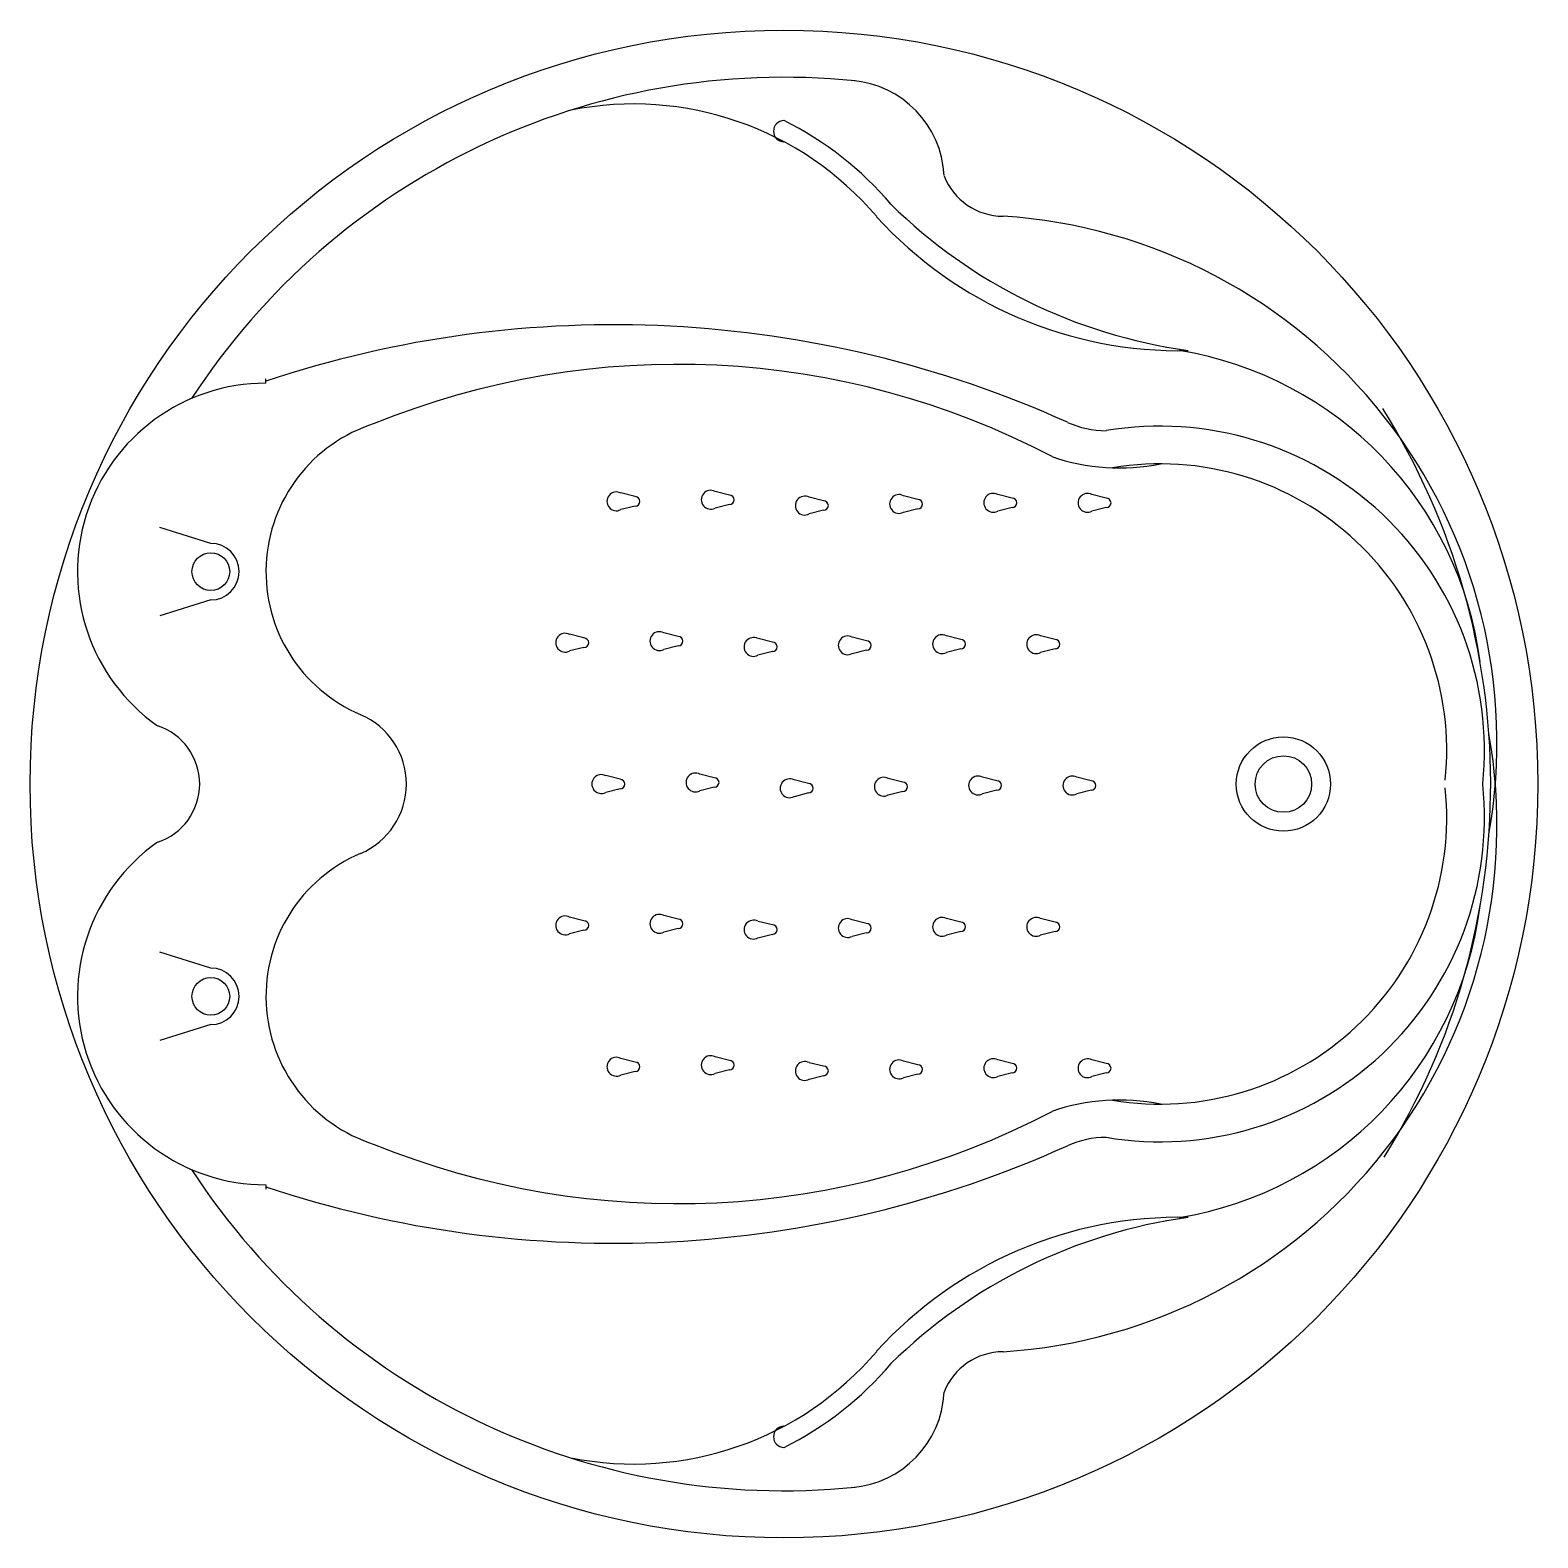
# Model space of a CAD drawing. Header units: millimetres. Extents: x 669.41 to 671.01, y 753.16 to 754.76.
import ezdxf

# ---------------------------------------------------------------- set-up
doc = ezdxf.new("R2010")
doc.units = ezdxf.units.MM
doc.layers.add('Acqualife', color=3, linetype='Continuous')

msp = doc.modelspace()

# ---------------------------------------------------------------- linework, layer by layer
at = {"layer": 'Acqualife', "color": 2}
for p, q in [((669.6557, 754.3845), (669.6557, 754.3891)), ((669.5972, 754.2145), (669.543, 754.2313)), ((669.5972, 754.1545), (669.543, 754.1377)), ((669.5972, 753.7638), (669.543, 753.7806)), ((669.5972, 753.7038), (669.543, 753.687)), ((669.6557, 753.5338), (669.6557, 753.5291))]:
    msp.add_line(p, q, dxfattribs=at)
at = {"layer": 'Acqualife', "color": 1}
for p, q in [((670.0476, 754.2641), (670.0323, 754.268)), ((670.1476, 754.2658), (670.1323, 754.2697)), ((670.2475, 754.2596), (670.2322, 754.2634)), ((670.3475, 754.2612), (670.3322, 754.2651)), ((670.4475, 754.2626), (670.4322, 754.2664)), ((670.5475, 754.2625), (670.5322, 754.2663)), ((670.0476, 754.2541), (670.0323, 754.2503)), ((670.1476, 754.2558), (670.1323, 754.252)), ((670.2475, 754.2496), (670.2322, 754.2457)), ((670.3475, 754.2512), (670.3322, 754.2474)), ((670.4475, 754.2526), (670.4322, 754.2488)), ((670.5475, 754.2525), (670.5322, 754.2487)), ((669.9932, 754.1141), (669.9779, 754.118)), ((670.0932, 754.1158), (670.0779, 754.1197)), ((670.1931, 754.1096), (670.1779, 754.1134)), ((670.2931, 754.1112), (670.2778, 754.1151)), ((670.3931, 754.1126), (670.3778, 754.1164)), ((670.4931, 754.1125), (670.4778, 754.1163)), ((669.9932, 754.1041), (669.9779, 754.1003)), ((670.0932, 754.1058), (670.0779, 754.102)), ((670.1931, 754.0996), (670.1778, 754.0957)), ((670.2931, 754.1012), (670.2778, 754.0974)), ((670.3931, 754.1026), (670.3778, 754.0988)), ((670.4931, 754.1025), (670.4778, 754.0987)), ((670.1315, 753.9658), (670.1162, 753.9697)), ((670.0315, 753.9641), (670.0162, 753.968)), ((670.0315, 753.9541), (670.0162, 753.9503)), ((670.1315, 753.9558), (670.1162, 753.952)), ((670.2314, 753.9596), (670.2162, 753.9634)), ((670.3314, 753.9612), (670.3161, 753.9651)), ((670.4314, 753.9626), (670.4161, 753.9664)), ((670.4314, 753.9526), (670.4161, 753.9488)), ((670.5314, 753.9625), (670.5161, 753.9663)), ((670.5314, 753.9525), (670.5161, 753.9487)), ((670.2314, 753.9496), (670.2161, 753.9457)), ((670.3314, 753.9512), (670.3161, 753.9474)), ((669.9932, 753.8141), (669.9779, 753.818)), ((670.0932, 753.8158), (670.0779, 753.8197)), ((670.1931, 753.8096), (670.1779, 753.8134)), ((670.2931, 753.8112), (670.2778, 753.8151)), ((670.3931, 753.8126), (670.3778, 753.8164)), ((670.4931, 753.8125), (670.4778, 753.8163)), ((669.9932, 753.8041), (669.9779, 753.8003)), ((670.0932, 753.8058), (670.0779, 753.802)), ((670.1931, 753.7996), (670.1778, 753.7957)), ((670.2931, 753.8012), (670.2778, 753.7974)), ((670.3931, 753.8026), (670.3778, 753.7988)), ((670.4931, 753.8025), (670.4778, 753.7987)), ((670.0476, 753.6641), (670.0323, 753.668)), ((670.1476, 753.6658), (670.1323, 753.6697)), ((670.3475, 753.6612), (670.3322, 753.6651)), ((670.4475, 753.6626), (670.4322, 753.6664)), ((670.5475, 753.6625), (670.5322, 753.6663)), ((670.0476, 753.6541), (670.0323, 753.6503)), ((670.1476, 753.6558), (670.1323, 753.652)), ((670.2475, 753.6596), (670.2322, 753.6634)), ((670.2475, 753.6496), (670.2322, 753.6457)), ((670.3475, 753.6512), (670.3322, 753.6474)), ((670.4475, 753.6526), (670.4322, 753.6488)), ((670.5475, 753.6525), (670.5322, 753.6487))]:
    msp.add_line(p, q, dxfattribs=at)
at = {"layer": 'Acqualife'}
msp.add_circle((670.2054, 753.9591), 0.8, dxfattribs=at)
msp.add_circle((670.2054, 753.9591), 0.8, dxfattribs=at)
at = {"layer": 'Acqualife', "color": 2}
for centre in [(669.5972, 754.1845), (669.5972, 753.7338)]:
    msp.add_circle(centre, 0.02, dxfattribs=at)
at = {"layer": 'Acqualife', "color": 1}
for radius in [0.05, 0.05, 0.03, 0.03]:
    msp.add_circle((670.7354, 753.9591), radius, dxfattribs=at)
at = {"layer": 'Acqualife', "color": 2}
for centre, radius, start, end in [((670.2054, 753.9591), 0.75, 84.2244, 146.9417), ((670.2054, 753.9591), 0.75, 84.2244, 146.9417), ((670.2689, 754.5995), 0.1066, 2.8105, 85.1799), ((670.0457, 754.3424), 0.3384, 40.2931, 101.3578), ((670.2056, 754.6519), 0.0113, 90.8496, 269.1504), ((670.0457, 754.3424), 0.3584, 40.2931, 63.5247), ((670.4379, 754.6288), 0.0671, 201.0515, 270), ((670.625, 754.853), 0.434, 222.2529, 271.257), ((670.712, 754.975), 0.5613, 225.4992, 262.0228), ((670.4023, 754.003), 0.5598, 349.9754, 86.3479), ((670.0249, 753.2754), 1.1711, 65.7268, 108.3751), ((670.5636, 754.0404), 0.3836, 7.2219, 80.7921), ((669.6557, 754.1845), 0.2, 90, 234.8326), ((669.6557, 754.1845), 0.2, 90, 234.8326), ((670.2054, 753.9591), 0.75, 328.14, 32.0883), ((670.2054, 753.9591), 0.75, 328.14, 32.0883), ((670.5474, 754.4341), 0.1, 245.7268, 270), ((670.6046, 753.9947), 0.3442, 354.073, 99.5653), ((669.5972, 754.1845), 0.03, 270, 90), ((669.5204, 753.9591), 0.065, 287.9845, 72.0155), ((669.5204, 753.9591), 0.065, 287.9845, 72.0155), ((670.4023, 753.9153), 0.5598, 273.6521, 10.0246), ((670.6046, 753.9236), 0.3442, 260.4347, 5.927), ((669.6557, 753.7338), 0.2, 125.1674, 270), ((669.6557, 753.7338), 0.2, 125.1674, 270), ((670.5636, 753.8779), 0.3836, 279.2079, 352.7781), ((669.5972, 753.7338), 0.03, 270, 90), ((670.5474, 753.4841), 0.1, 90, 114.2732), ((670.0249, 754.6429), 1.1711, 251.6249, 294.2732), ((670.2054, 753.9591), 0.75, 213.0583, 275.7756), ((670.2054, 753.9591), 0.75, 213.0583, 275.7756), ((670.625, 753.0653), 0.434, 88.743, 137.7471), ((670.712, 752.9433), 0.5613, 97.9772, 134.5008), ((670.0457, 753.5759), 0.3384, 258.6422, 319.7069), ((670.0457, 753.5759), 0.3584, 296.4753, 319.7069), ((670.4379, 753.2895), 0.0671, 90, 158.9485), ((670.2689, 753.3188), 0.1066, 274.8201, 357.1895), ((670.2056, 753.2664), 0.0113, 90.8496, 269.1504)]:
    msp.add_arc(centre, radius, start, end, dxfattribs=at)
at = {"layer": 'Acqualife', "color": 1}
for centre, radius, start, end in [((670.0925, 753.5494), 0.8551, 62.3081, 112.1107), ((669.8206, 754.1845), 0.1649, 107.6346, 246.9621), ((670.5614, 754.515), 0.2204, 251.051, 281.4062), ((670.6046, 753.9947), 0.3042, 354.073, 99.5653), ((670.0276, 754.2591), 0.01, 61.9144, 298.0593), ((670.0476, 754.2591), 0.005, 270, 90), ((670.1276, 754.2608), 0.01, 61.9144, 298.0593), ((670.1476, 754.2608), 0.005, 270, 90), ((670.2275, 754.2546), 0.01, 61.9144, 298.0593), ((670.2475, 754.2546), 0.005, 270, 90), ((670.3275, 754.2563), 0.01, 61.9144, 298.0593), ((670.3475, 754.2562), 0.005, 270, 90), ((670.4275, 754.2576), 0.01, 61.9144, 298.0593), ((670.4475, 754.2576), 0.005, 270, 90), ((670.5275, 754.2575), 0.01, 61.9144, 298.0593), ((670.5475, 754.2575), 0.005, 270, 90), ((669.9732, 754.1091), 0.01, 61.9144, 298.0593), ((669.9932, 754.1091), 0.005, 270, 90), ((670.0732, 754.1108), 0.01, 61.9144, 298.0593), ((670.0932, 754.1108), 0.005, 270, 90), ((670.1731, 754.1046), 0.01, 61.9144, 298.0593), ((670.2731, 754.1063), 0.01, 61.9144, 298.0593), ((670.3731, 754.1076), 0.01, 61.9144, 298.0593), ((670.3931, 754.1076), 0.005, 270, 90), ((670.4731, 754.1075), 0.01, 61.9144, 298.0593), ((670.4931, 754.1075), 0.005, 270, 90), ((670.1931, 754.1046), 0.005, 270, 90), ((670.2931, 754.1062), 0.005, 270, 90), ((669.7248, 753.9591), 0.08, 293.0379, 66.9621), ((670.0115, 753.9591), 0.01, 61.9144, 298.0593), ((670.1115, 753.9608), 0.01, 61.9144, 298.0593), ((670.0315, 753.9591), 0.005, 270, 90), ((670.1315, 753.9608), 0.005, 270, 90), ((670.2114, 753.9546), 0.01, 61.9144, 298.0593), ((670.2314, 753.9546), 0.005, 270, 90), ((670.3114, 753.9563), 0.01, 61.9144, 298.0593), ((670.3314, 753.9562), 0.005, 270, 90), ((670.4114, 753.9576), 0.01, 61.9144, 298.0593), ((670.4314, 753.9576), 0.005, 270, 90), ((670.5114, 753.9575), 0.01, 61.9144, 298.0593), ((670.5314, 753.9575), 0.005, 270, 90), ((670.6046, 753.9236), 0.3042, 260.4347, 5.927), ((669.8206, 753.7338), 0.1649, 113.0379, 252.3654), ((669.9732, 753.8091), 0.01, 61.9144, 298.0593), ((669.9932, 753.8091), 0.005, 270, 90), ((670.0732, 753.8108), 0.01, 61.9144, 298.0593), ((670.0932, 753.8108), 0.005, 270, 90), ((670.1731, 753.8046), 0.01, 61.9144, 298.0593), ((670.1931, 753.8046), 0.005, 270, 90), ((670.2731, 753.8063), 0.01, 61.9144, 298.0593), ((670.2931, 753.8062), 0.005, 270, 90), ((670.3731, 753.8076), 0.01, 61.9144, 298.0593), ((670.3931, 753.8076), 0.005, 270, 90), ((670.4731, 753.8075), 0.01, 61.9144, 298.0593), ((670.4931, 753.8075), 0.005, 270, 90), ((670.0276, 753.6591), 0.01, 61.9144, 298.0593), ((670.0476, 753.6591), 0.005, 270, 90), ((670.1276, 753.6608), 0.01, 61.9144, 298.0593), ((670.1476, 753.6608), 0.005, 270, 90), ((670.2275, 753.6546), 0.01, 61.9144, 298.0593), ((670.3275, 753.6563), 0.01, 61.9144, 298.0593), ((670.4275, 753.6576), 0.01, 61.9144, 298.0593), ((670.5275, 753.6575), 0.01, 61.9144, 298.0593), ((670.2475, 753.6546), 0.005, 270, 90), ((670.3475, 753.6562), 0.005, 270, 90), ((670.4475, 753.6576), 0.005, 270, 90), ((670.5475, 753.6575), 0.005, 270, 90), ((670.5614, 753.4033), 0.2204, 78.5938, 108.949), ((670.0925, 754.3689), 0.8551, 247.8893, 297.6919)]:
    msp.add_arc(centre, radius, start, end, dxfattribs=at)

doc.saveas('drawing.dxf')
